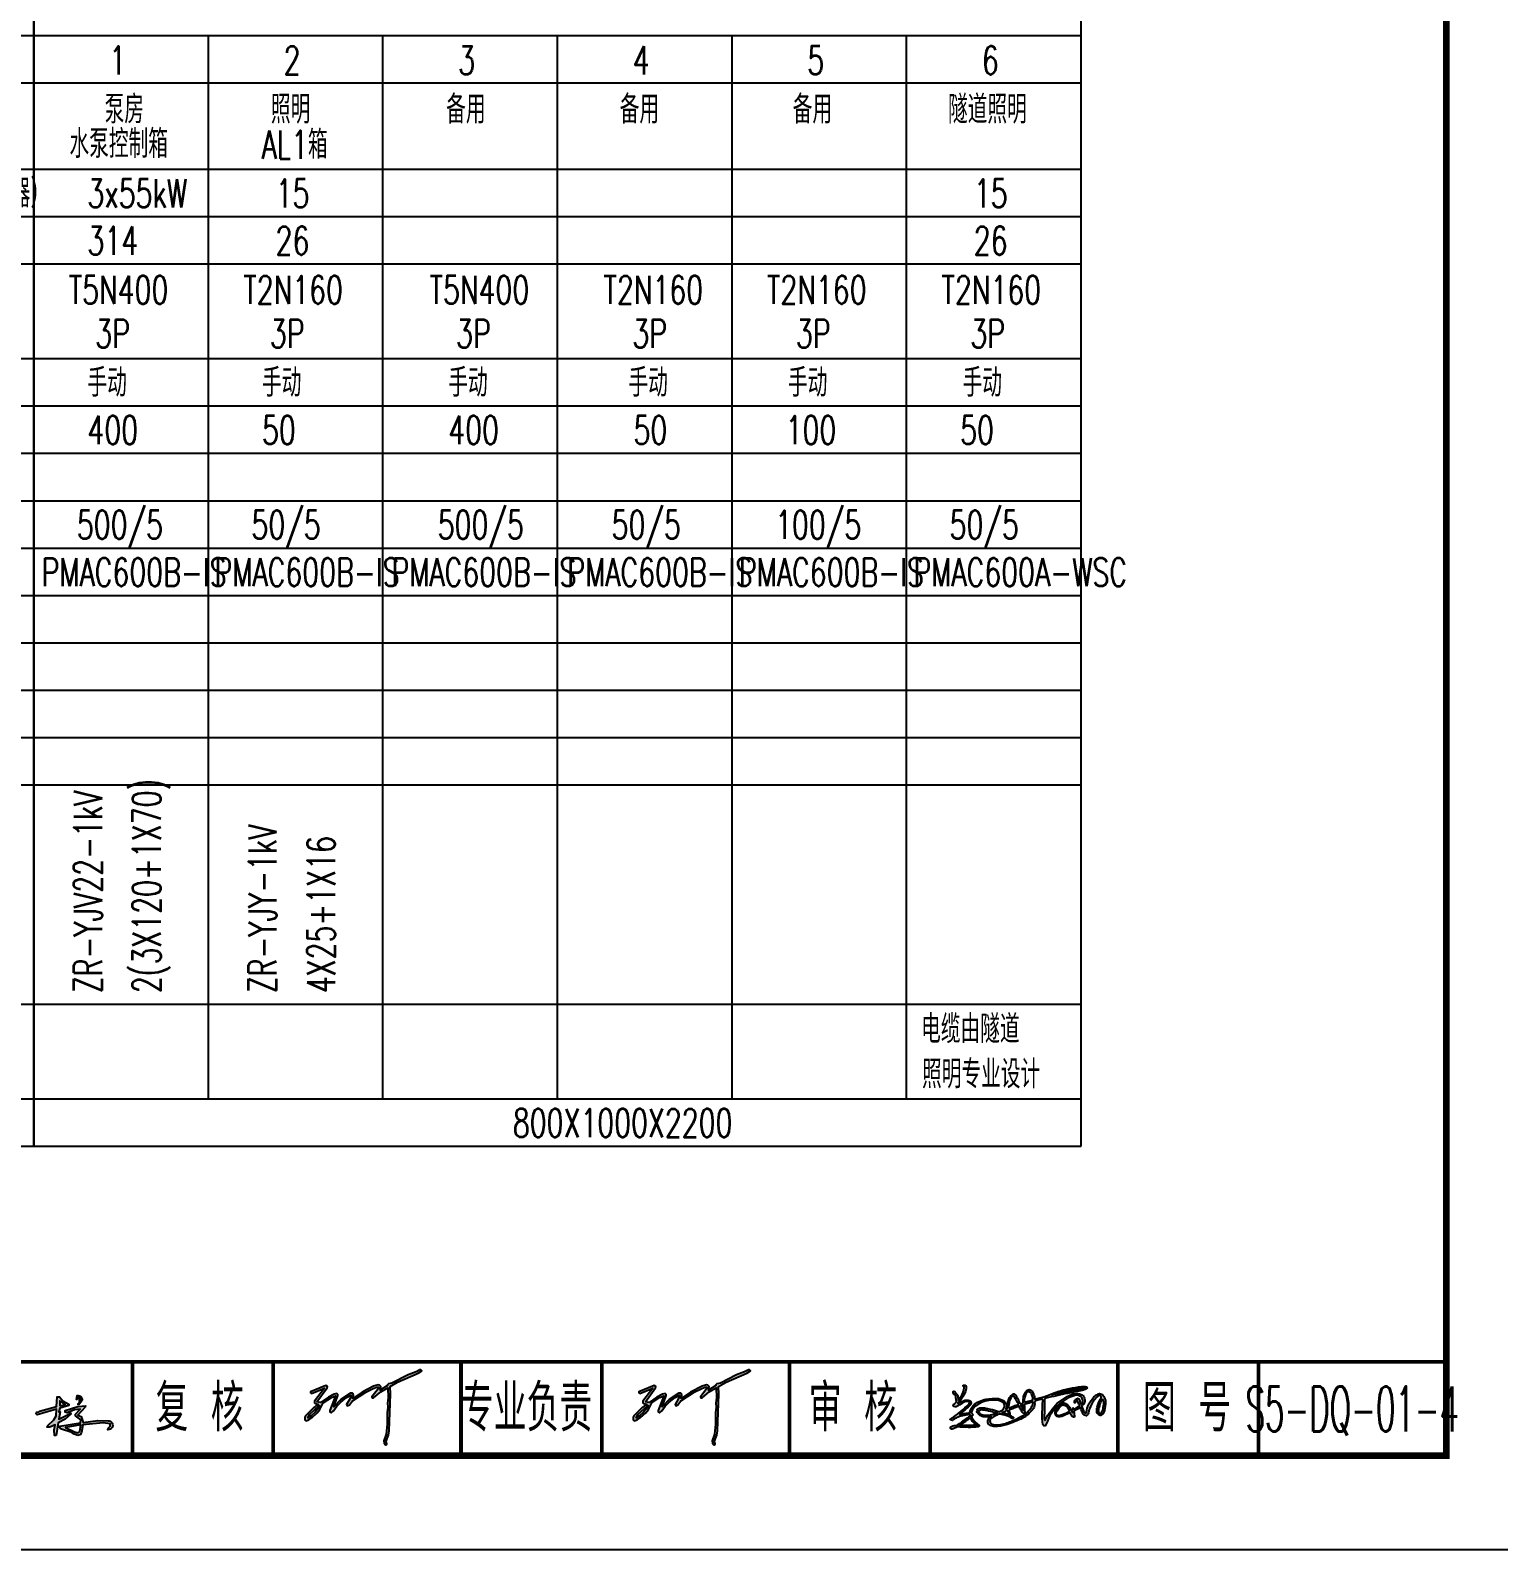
# Model space of a CAD drawing. Header units: millimetres. Extents: x 210068 to 672068, y -299976 to -107099.
# Drawn here: x 319980 to 335626, y -294192 to -278002 of the extents above; entities that cross this region are included whole.
import ezdxf
from ezdxf.enums import TextEntityAlignment as Align

# ---------------------------------------------------------------- set-up
doc = ezdxf.new("R2010")
doc.units = ezdxf.units.MM
doc.header["$LTSCALE"] = 1000
doc.header["$MEASUREMENT"] = 0
for name, color, linetype in [('低压表', 3, 'Continuous'), ('图框', 7, 'Continuous'), ('电文字', 7, 'Continuous')]:
    doc.layers.add(name, color=color, linetype=linetype)
doc.styles.add('H1', font='simplex1.shx', dxfattribs={"width": 0.7, "bigfont": 'hztxt.shx'})
doc.styles.get("Standard").update_dxf_attribs({"font": 'simplex1.shx', "width": 0.7, "bigfont": 'HZTXT.shx'})

# ---------------------------------------------------------------- blocks, each defined once
blk = doc.blocks.new('series')
at = {"width": 0.75}
for tag, height, p in [('页码', 4, (-35, -19)), ('图名', 5, (-220, -282)), ('图号', 5, (-20, -282))]:
    blk.add_attdef(tag, text='', height=height, dxfattribs=at).set_placement(p, align=Align.MIDDLE_CENTER)

msp = doc.modelspace()

# ---------------------------------------------------------------- hatches: boundary and pattern name
at = {"linetype": 'Continuous'}
h = msp.add_hatch(color=256, dxfattribs=at)
h.paths.add_polyline_path([(323055, -292658.5), (323062.2, -292654.9), (323055, -292676.5), (323015.4, -292726.9), (322972.2, -292766.5), (322936.2, -292788.1), (322957.8, -292748.5)], flags=17)
h.paths.add_polyline_path([(324145.8, -292280.5), (324142.2, -292276.9), (324131.4, -292276.9), (324091.8, -292298.5), (324005.4, -292330.9), (323832.6, -292417.3), (323796.6, -292424.5), (323785.8, -292435.3), (323785.8, -292442.5), (323706.6, -292492.9), (323713.8, -292453.3), (323699.4, -292438.9), (323685, -292435.3), (323638.2, -292449.7), (323515.8, -292514.5), (323418.6, -292579.3), (323411.4, -292579.3), (323422.2, -292550.5), (323418.6, -292532.5), (323411.4, -292525.3), (323389.8, -292525.3), (323289, -292593.7), (323213.4, -292669.3), (323256.6, -292550.5), (323256.6, -292539.7), (323245.8, -292528.9), (323217, -292536.1), (323155.8, -292568.5), (323073, -292622.5), (323033.4, -292615.3), (323141.4, -292467.7), (323145, -292453.3), (323127, -292442.5), (322965, -292510.9), (322965, -292521.7), (322975.8, -292528.9), (323112.6, -292471.3), (323008.2, -292611.7), (323008.2, -292626.1), (323015.4, -292633.3), (323047.8, -292640.5), (323001, -292676.5), (322911, -292766.5), (322903.8, -292780.9), (322903.8, -292809.7), (322914.6, -292820.5), (322947, -292809.7), (322983, -292784.5), (323037, -292734.1), (323065.8, -292698.1), (323101.8, -292626.1), (323188.2, -292572.1), (323231.4, -292554.1), (323170.2, -292708.9), (323170.2, -292723.3), (323184.6, -292734.1), (323209.8, -292712.5), (323245.8, -292662.1), (323289, -292618.9), (323350.2, -292572.1), (323397, -292546.9), (323386.2, -292582.9), (323350.2, -292644.1), (323357.4, -292658.5), (323379, -292647.7), (323411.4, -292608.1), (323555.4, -292514.5), (323634.6, -292474.9), (323670.6, -292460.5), (323688.6, -292460.5), (323688.6, -292474.9), (323620.2, -292564.9), (323623.8, -292575.7), (323638.2, -292575.7), (323713.8, -292510.9), (323789.4, -292467.7), (323793, -292575.7), (323785.8, -292629.7), (323789.4, -292672.9), (323782.2, -292734.1), (323782.2, -292856.5), (323771.4, -292960.9), (323746.2, -293032.9), (323749.8, -293058.1), (323764.2, -293076.1), (323771.4, -293076.1), (323778.6, -293065.3), (323771.4, -293036.5), (323796.6, -292971.7), (323803.8, -292924.9), (323818.2, -292536.1), (323814.6, -292453.3), (323893.8, -292406.5), (324113.4, -292312.9), (324153, -292287.7)])
h = msp.add_hatch(color=256, dxfattribs=at)
h.paths.add_polyline_path([(326555, -292658.5), (326562.2, -292654.9), (326555, -292676.5), (326515.4, -292726.9), (326472.2, -292766.5), (326436.2, -292788.1), (326457.8, -292748.5)], flags=17)
h.paths.add_polyline_path([(327645.8, -292280.5), (327642.2, -292276.9), (327631.4, -292276.9), (327591.8, -292298.5), (327505.4, -292330.9), (327332.6, -292417.3), (327296.6, -292424.5), (327285.8, -292435.3), (327285.8, -292442.5), (327206.6, -292492.9), (327213.8, -292453.3), (327199.4, -292438.9), (327185, -292435.3), (327138.2, -292449.7), (327015.8, -292514.5), (326918.6, -292579.3), (326911.4, -292579.3), (326922.2, -292550.5), (326918.6, -292532.5), (326911.4, -292525.3), (326889.8, -292525.3), (326789, -292593.7), (326713.4, -292669.3), (326756.6, -292550.5), (326756.6, -292539.7), (326745.8, -292528.9), (326717, -292536.1), (326655.8, -292568.5), (326573, -292622.5), (326533.4, -292615.3), (326641.4, -292467.7), (326645, -292453.3), (326627, -292442.5), (326465, -292510.9), (326465, -292521.7), (326475.8, -292528.9), (326612.6, -292471.3), (326508.2, -292611.7), (326508.2, -292626.1), (326515.4, -292633.3), (326547.8, -292640.5), (326501, -292676.5), (326411, -292766.5), (326403.8, -292780.9), (326403.8, -292809.7), (326414.6, -292820.5), (326447, -292809.7), (326483, -292784.5), (326537, -292734.1), (326565.8, -292698.1), (326601.8, -292626.1), (326688.2, -292572.1), (326731.4, -292554.1), (326670.2, -292708.9), (326670.2, -292723.3), (326684.6, -292734.1), (326709.8, -292712.5), (326745.8, -292662.1), (326789, -292618.9), (326850.2, -292572.1), (326897, -292546.9), (326886.2, -292582.9), (326850.2, -292644.1), (326857.4, -292658.5), (326879, -292647.7), (326911.4, -292608.1), (327055.4, -292514.5), (327134.6, -292474.9), (327170.6, -292460.5), (327188.6, -292460.5), (327188.6, -292474.9), (327120.2, -292564.9), (327123.8, -292575.7), (327138.2, -292575.7), (327213.8, -292510.9), (327289.4, -292467.7), (327293, -292575.7), (327285.8, -292629.7), (327289.4, -292672.9), (327282.2, -292734.1), (327282.2, -292856.5), (327271.4, -292960.9), (327246.2, -293032.9), (327249.8, -293058.1), (327264.2, -293076.1), (327271.4, -293076.1), (327278.6, -293065.3), (327271.4, -293036.5), (327296.6, -292971.7), (327303.8, -292924.9), (327318.2, -292536.1), (327314.6, -292453.3), (327393.8, -292406.5), (327613.4, -292312.9), (327653, -292287.7)])
h = msp.add_hatch(color=256)
h.paths.add_polyline_path([(329931.4, -292457.8, 0.4327362), (329923.3, -292451, -0.414825), (329917.2, -292446.2, -0.2174435), (329939.8, -292439.1, -0.3028238), (329952.6, -292458.1, -0.0646195), (329938.8, -292524.4, 0.0020696), (329892.8, -292601.3, -0.0118612), (329863.8, -292627.4, 0.7994399), (329876.4, -292630.3, -0.0277972), (329939.3, -292600.3, -0.1025058), (329987.2, -292601.1, -0.2791053), (329997.7, -292611.2, -0.3766822), (329994.9, -292652.2, -0.0137946), (329903.5, -292734.3, 0.0411371), (329884.8, -292749.4, 0.3266972), (329899.9, -292750.9, -0.0497927), (329968.5, -292737.2, 0.1381295), (329991.1, -292730, 0.0043732), (329996.8, -292698.1, -0.0037903), (330028, -292654.7, -0.0731098), (330091.9, -292612.5, -0.0392957), (330163.9, -292588.1, -0.0576859), (330298.5, -292581.6, -0.0451618), (330362.2, -292613.1, -0.096541), (330385.9, -292654.3, -0.063701), (330373.9, -292690.6, 0.7152111), (330379.2, -292693.8, 0.0348217), (330393.7, -292686, -0.0050491), (330393.3, -292645.9, -0.0699507), (330406, -292587.4, -0.0946028), (330451.8, -292533, -0.4266704), (330466, -292534.8, -0.1664051), (330490.4, -292562.8, -0.0455592), (330518.9, -292619.7, 0.3457404), (330534.6, -292637.1, 0.3271849), (330558.7, -292626.4, -0.006336), (330564.2, -292559.7, -0.0704587), (330593.8, -292498.8, -0.2771538), (330634.7, -292487.8, -0.2582571), (330659.4, -292511.6, -0.0598532), (330680.3, -292559.4, 0.0331616), (330683.2, -292588.3), (330723, -292578.4, 0.0061849), (330781.2, -292563.1, -0.0154702), (330928.5, -292508.3, -0.0237323), (331052.8, -292474.5, -0.0275198), (331179.7, -292455.1, -0.0939047), (331233.7, -292455.7, -0.6394761), (331234.5, -292479.2, -0.0844158), (331170.3, -292499.9, -0.0132345), (331031.7, -292527.4, 0.00764), (330800.5, -292579.1, 0.4170973), (330787.5, -292596.9, -0.0068591), (330784.8, -292760.8, 0.052186), (330786.3, -292805.7, 0.9171388), (330798.3, -292807.1, -0.0654685), (330854.8, -292716.8, -0.040623), (330923, -292633, -0.0295505), (331006.8, -292573.5, -0.0510813), (331097.4, -292531.9, -0.0592818), (331159.4, -292530.6, -0.0981614), (331205.2, -292557.1, -0.1186853), (331217.9, -292608.9, -0.1726922), (331198, -292649.3, 0.0946632), (331182.9, -292658.9, 0.0521788), (331212.9, -292728.2, 0.3405225), (331226.7, -292738, 0.25885), (331235.6, -292723.5, -0.0721136), (331254.2, -292649, -0.0415148), (331313.7, -292564.7, -0.0470668), (331350.5, -292537.2, -0.1827595), (331383.1, -292530.6, -0.2343197), (331420, -292559.1, -0.0735697), (331433.5, -292592, -0.0388471), (331436.8, -292617.1, -0.074643), (331426.2, -292710.6, -0.0217995), (331413.7, -292741.5, -0.1539104), (331388.4, -292761.2, -0.223788), (331370, -292758.2, -0.1622081), (331346, -292726.9, -0.1397454), (331348, -292673.4, -0.0385409), (331379.4, -292593, 0.0143412), (331391.9, -292569.1, 0.309375), (331388.1, -292556.4, 0.2722505), (331371.7, -292551.2, 0.128075), (331345.2, -292568.2, 0.0555112), (331309.1, -292608.8, 0.0577165), (331275.9, -292667, 0.0259253), (331254.8, -292734.6, -0.168675), (331233.3, -292764.8, -0.1362568), (331210.1, -292758.4, -0.1167027), (331180.9, -292708.3, -0.032028), (331171.6, -292681.3, 0.5041088), (331163.2, -292680.4, -0.0231096), (331131.8, -292698.9, -0.0152378), (331105.7, -292713.2, 0.3334555), (331101.3, -292726.4, 0.044295), (331106.7, -292764.8, -0.2384524), (331102.4, -292779.3, -0.2012734), (331089.6, -292778.5, -0.0718023), (331077.2, -292767.4, -0.1000271), (331065.3, -292742.2, 0.2425395), (331060.1, -292734.9, 0.2253254), (331048.4, -292738.3, -0.0305318), (330970.2, -292772.2, -0.0623434), (330931.6, -292778.2, -0.0254803), (330916, -292770.3, -0.1584213), (330900.9, -292742.2, -0.0347172), (330900.3, -292735.2, -0.0931023), (330912, -292698.9, -0.0511314), (330946.2, -292652.1, -0.0518468), (330978.2, -292630, -0.0699281), (331005.5, -292629.7, -0.0862153), (331032.2, -292647, 0.0042666), (331050, -292667.7, -0.0082458), (331072.9, -292707.1, 0.4672977), (331085.5, -292706.7, 0.2152786), (331089, -292688.9, -0.1146676), (331091.9, -292682.5, -0.2545008), (331097.8, -292688.2, 0.157949), (331102.8, -292695.2, 0.0496999), (331132.9, -292676.5, 0.0431146), (331161.5, -292655.9, 0.1935942), (331153.7, -292641.3, -0.0042784), (331140, -292607.1, 0.3613943), (331129.5, -292609.2, 0.0482181), (331114.6, -292628.1, -0.1901289), (331105.6, -292626, -0.2330104), (331108.1, -292611.7, -0.1097301), (331128, -292584.1, -0.4251917), (331152.1, -292584, -0.0321403), (331165.6, -292616.4, 0.0623462), (331176.2, -292638.1, 0.1551652), (331187.1, -292633.2, 0.1479596), (331194.6, -292601, 0.1345155), (331177.9, -292563.1, 0.1393905), (331122.6, -292546.3, 0.0360024), (331040.6, -292573.9, 0.0208982), (330954.5, -292630.7, 0.0282837), (330870.6, -292724.2), (330839, -292770.5), (330810.5, -292841.6), (330794.1, -292871.1), (330778.9, -292871.1), (330769.7, -292859.6), (330765.8, -292829.7, -0.0460679), (330764.8, -292694.1, -0.0082422), (330767.5, -292627.4, 0.0338811), (330768, -292597.7, 0.5113301), (330756.3, -292587.2, -0.0582598), (330703.8, -292602.4, 0.1369115), (330687.5, -292611.3, 0.1861389), (330682.5, -292640.9, -0.2193356), (330658.3, -292701.5, -0.0562723), (330574.2, -292780.5, -0.0279825), (330409, -292852.7, -0.0286218), (330285.9, -292880.7, -0.0620296), (330231.2, -292877.7, -0.1104476), (330190.2, -292855.8, -0.1967704), (330182.3, -292818.8, -0.1131678), (330200.7, -292784.9, -0.0371835), (330218.7, -292773.2, 0.6466787), (330214.9, -292770.7, -0.1576124), (330187.9, -292778.2, -0.0170253), (330133.2, -292775.5, -0.1193186), (330089.8, -292753.6, -0.1690436), (330067.5, -292720.3, -0.2332322), (330074.7, -292695.2, -0.1410183), (330107.2, -292679.7, -0.0508835), (330148.4, -292681.8, -0.0195394), (330209, -292693.7, -0.0304809), (330299, -292719.2, 0.1215215), (330315.8, -292719, 0.0485331), (330345.8, -292698.4, 0.147562), (330361.2, -292671.6, 0.1370582), (330358.9, -292639.5, 0.0665455), (330332.6, -292615.7, 0.0377993), (330284.9, -292599.9, 0.0299176), (330214, -292600, 0.0427972), (330133.1, -292615.4, 0.0420571), (330057.7, -292658.3, 0.0981624), (330018.3, -292702.5, 0.0841314), (330009, -292733.8, -0.1519375), (330024.3, -292757.6, -0.3106588), (330014, -292767.9, 0.3875144), (330011.5, -292784.3, 0.0608374), (330042.1, -292824.8, -0.0011282), (330058.2, -292840.2, 0.0072521), (330086.9, -292862.6, -0.3491084), (330090.2, -292875.6, 1.2567844), (330087.3, -292878.6, -0.2568734), (330070.7, -292883.6, -0.0124278), (329999.7, -292889, -0.0245348), (329891.4, -292885.3, 0.0325614), (329850.9, -292885.9, -0.0617886), (329801.8, -292908.4, -0.5628851), (329784.1, -292892.9, -0.2086462), (329797.7, -292878.2, -0.1119134), (329851.5, -292867.9, 0.0189876), (329870.2, -292856.2, -0.0015636), (329965.4, -292788.4, 0.0431656), (329997.3, -292764.9, 0.2774168), (329987.7, -292752.2, 0.0215885), (329911.9, -292768, 0.0625001), (329853, -292784.8, 0.0430708), (329806.1, -292815, -0.1160671), (329783.6, -292810.2, -0.4490408), (329788.4, -292796.8, -0.0009373), (329818.6, -292779.1, 0.0358329), (329899.3, -292715.4, 0.0144033), (329977.1, -292644.3, -0.0026158), (329988.9, -292628.2, 0.2401308), (329982.9, -292613.2, 0.1301719), (329938.3, -292617.7, 0.0410354), (329883.1, -292648.8, 0.0090065), (329848.7, -292669.5, -0.1516466), (329820.8, -292666.8, -0.1315232), (329813.9, -292655.4, -0.1772201), (329833.1, -292634.8, -0.0119865), (329846, -292620.7, 0.1895782), (329845.1, -292595.2, 0.0195597), (329841.8, -292557.4, 0.0812343), (329822.2, -292534, -0.0497585), (329812.9, -292520.6, -0.2540424), (329814.6, -292508.2, -0.30104), (329830.3, -292506, -0.2307617), (329832.5, -292508.3, -0.0165178), (329847.1, -292527.2, -0.0043282), (329863.2, -292549.6, -0.0040155), (329866.7, -292594.1, 0.3889693), (329879, -292588.7, -0.0727992), (329901.5, -292553.3, -0.0107612), (329915.6, -292521.5, 0.0023371), (329929.1, -292484.8, 0.0646151)])
h.paths.add_polyline_path([(330486.7, -292600.2, 0.0065219), (330505.4, -292631.7, -0.2716971), (330508, -292644.4, -0.240232), (330498.3, -292650.5, 0.046381), (330472.1, -292657.1, 0.0200979), (330417.9, -292679.5, -0.4281212), (330407.5, -292678.2, -0.2210185), (330404.5, -292667.3, -0.046018), (330412, -292612.4, 0.0496636), (330423.5, -292584, -0.130486), (330447.2, -292556.9), (330454, -292554.5, -0.3156224), (330464.4, -292563.8, -0.0200788)], flags=16)
h.paths.add_polyline_path([(330518, -292663.9, 0.0405167), (330520.4, -292676, -0.0162823), (330540.6, -292712.7, 0.0839158), (330563.5, -292740.9, 0.4083665), (330576.3, -292739.6, 0.0091667), (330575.6, -292709.7, 0.0198115), (330571.4, -292654.9, -0.183743), (330577.6, -292642.5, -0.0325545), (330595.7, -292638.2, 0.0125035), (330652.1, -292620.7, -0.1784633), (330662.3, -292618.1, -0.0798844), (330663.5, -292640.1, -0.0426192), (330640.3, -292685, -0.0147428), (330585.3, -292748.4, 0.0005419), (330486.3, -292801.3, -0.01808), (330370.6, -292847.5, -0.0364788), (330303.2, -292860.8, -0.056104), (330243.7, -292860, -0.1075588), (330214.2, -292845.6, -0.1739776), (330203.8, -292822.4, -0.2239365), (330214.2, -292799.1, -0.0605148), (330252.1, -292772.1, -0.0176263), (330304, -292746.9, -0.1133686), (330314.3, -292746.9, 0.0030335), (330351, -292757.3, -0.0104927), (330397.4, -292771.4, -0.0302672), (330415.1, -292778.9, -0.0453155), (330425.9, -292784.9, -0.1046585), (330429, -292786.7, 0.1444517), (330444, -292793.3, 0.4530348), (330455.2, -292789.6, 0.3138115), (330456.2, -292783.2, 0.0522387), (330439.3, -292771.8, 0.0569054), (330421.8, -292761.9, -0.2850284), (330418.2, -292754.6, 0.0893207), (330413.7, -292729.1, -0.1474286), (330409.6, -292708.8, -0.2223063), (330421.9, -292699.9, 0.0107226), (330469.8, -292681, 0.0287759), (330509.3, -292662.9, -0.4496064)], flags=16)
h.paths.add_polyline_path([(330579.8, -292562.5, -0.0474508), (330595.6, -292521.2, -0.3272478), (330619.2, -292507.7, -0.2577654), (330644.6, -292530.6, 0.0319868), (330653.7, -292551.8, -0.0621655), (330659.7, -292592.4, -0.4762855), (330652.7, -292600.5, -0.021082), (330601.1, -292616.8, -0.0341056), (330579.4, -292622, -0.2405952), (330575.1, -292616.6, -0.0718276)], flags=16)
h.paths.add_polyline_path([(330536.7, -292652.6, -0.3115096), (330538.7, -292652.1, 0.0911218), (330547, -292652.2, -0.0446169), (330559, -292650.6, -0.2547374), (330561.5, -292656.6, 0.043825), (330561.7, -292680.1, 0.0541408), (330565.8, -292703.5, -0.5119127), (330564.1, -292707.3, -0.250815), (330557.4, -292703.5, -0.0680889), (330554.3, -292697.3, 0.0275946), (330545.7, -292671.4), (330536.5, -292655.2, -0.4388178)], flags=16)
h.paths.add_polyline_path([(330394.3, -292708.9, -0.0707934), (330400.2, -292725.9, -0.03684), (330403.1, -292750, -0.5117016), (330398.3, -292751.7, 0.0080913), (330375, -292743.5, -0.0360686), (330354.4, -292735.1, 0.0687236), (330337.8, -292732.8, -1.0248645), (330337.9, -292729.4, 0.0863238), (330346.7, -292727.5, 0.0287724), (330378.4, -292710.1, -0.2793862)], flags=16)
h.paths.add_polyline_path([(330280.9, -292738.4, 0.1271146), (330273.7, -292741.3, -0.0846139), (330251.5, -292750.9, -0.0075428), (330208, -292759.8, -0.0803604), (330150.1, -292762.5, -0.1455319), (330109.7, -292750.3, -0.072881), (330089.7, -292731, -0.3566055), (330089.8, -292709.7, -0.2035049), (330106.8, -292702, -0.0855498), (330129.3, -292700.9, -0.0046076), (330173.1, -292707.5, 0.0120104), (330248.9, -292725.6, 0.0170637), (330278.8, -292732.4, -0.6496536)], flags=16)
h.paths.add_polyline_path([(330869.9, -292537.5, -0.0443046), (330883.1, -292531.8, -0.0042637), (331049.6, -292485.2, -0.0083353), (331146.7, -292469.6, 0.0005722), (331205.2, -292464.1, -0.0615942), (331215.8, -292468, -0.6713136), (331213.5, -292471.2, -0.0126638), (331151.6, -292485.2, -0.0183642), (331087.5, -292497.9, -0.0134821), (330975.5, -292520.5, 0.015232), (330904.2, -292535, 0.079126), (330876.8, -292540.7, -0.0900793), (330872.3, -292542.8, -1.1085934)], flags=16)
h.paths.add_polyline_path([(330920.8, -292712.1, -0.0724163), (330936.4, -292690.3, -0.0758288), (330963.6, -292659.8, -0.1260936), (330989.5, -292650.2, -0.1837588), (331020.2, -292663.7, -0.0604555), (331041.7, -292695.2, -0.0556187), (331052.1, -292720.5), (331014.7, -292740.9), (330953, -292764.1, -0.0936187), (330939.1, -292766.5, -0.1037716), (330920.1, -292759.6, -0.1768534), (330912.8, -292743.7, -0.2049788)], flags=16)
h.paths.add_polyline_path([(330070.2, -292862.9, -0.5717642), (330067.7, -292866.5, 0.0055015), (330029.6, -292867, 0.0030436), (329970.4, -292869.3, -0.0058344), (329915, -292869.1, -0.0217204), (329890.4, -292868, -0.0474839), (329878.9, -292867.4, -0.9236702), (329877.7, -292863.6, 0.1291052), (329885, -292862.1, 0.0216292), (329891.5, -292858.4, 0.0282954), (329897.2, -292855.2, -0.0034908), (329963.9, -292811.2, -0.1003003), (329990, -292792.8, -0.1688866), (329999, -292792.8, -0.0769142), (330003.1, -292804.3, 0.0384114), (330015.7, -292822.9, -0.0277339), (330034.5, -292842.2, 0.0181475), (330057.6, -292857.8, 0.0503106)], flags=16)
h.paths.add_polyline_path([(331079.2, -292722.2, -0.3394371), (331085.1, -292717.8), (331086.4, -292717.8, -0.0911281), (331090.7, -292718.3, -0.1197509), (331091.5, -292719.3, -0.2175607), (331092.5, -292723.1, -0.1720675), (331090.2, -292728.1, -0.3453662), (331086.1, -292729.5, -0.180886), (331081, -292726.4, -0.2867065)], flags=16)
h.paths.add_polyline_path([(331372.9, -292672, 0.0269927), (331378.1, -292649.8, -0.0167424), (331388.1, -292620.8, 0.0736244), (331394.2, -292601.3, -0.1008778), (331398.2, -292588.7, -0.5931232), (331404.5, -292588.8, -0.1527362), (331415.9, -292629.7, -0.0390382), (331407, -292695.6, -0.0762334), (331389.6, -292737.1, -0.5122047), (331371.1, -292737.4, -0.0923839), (331364.8, -292720, -0.0797837), (331364.7, -292703.5, -0.0636056)], flags=16)
h = msp.add_hatch(color=256, dxfattribs=at)
h.paths.add_polyline_path([(320163.3, -292872.1), (320160.3, -292887.1), (320187.3, -292887.1), (320244.3, -292863.1), (320232.3, -292917.1), (320235.3, -292977.1), (320253.3, -292977.1), (320277.3, -292842.1), (320349.3, -292800.1), (320409.3, -292749.1), (320406.3, -292731.1), (320388.3, -292749.1), (320283.3, -292803.1), (320298.3, -292725.1), (320283.3, -292725.1), (320292.3, -292683.1), (320391.3, -292656.1), (320391.3, -292641.1), (320325.3, -292605.1), (320289.3, -292563.1), (320265.3, -292563.1), (320259.3, -292668.1), (320076.3, -292716.1), (320070.3, -292725.1), (320046.3, -292728.1), (320040.3, -292746.1), (320052.3, -292755.1), (320259.3, -292695.1), (320256.3, -292767.1), (320229.3, -292809.1)])
h.paths.add_polyline_path([(320292.3, -292659.1), (320292.3, -292605.1), (320349.3, -292644.1)], flags=16)
h = msp.add_hatch(color=256, dxfattribs=at)
h.paths.add_polyline_path([(320511.3, -292695.1), (320460.3, -292749.1), (320460.3, -292767.1), (320517.3, -292809.1), (320514.3, -292839.1), (320295.3, -292878.1), (320292.3, -292893.1), (320301.3, -292905.1), (320421.3, -292944.1), (320430.3, -292956.1), (320487.3, -292974.1), (320511.3, -292968.1), (320526.3, -292944.1), (320538.3, -292863.1), (320757.3, -292839.1), (320829.3, -292851.1), (320829.3, -292878.1), (320808.3, -292896.1), (320805.3, -292914.1, 1.055254), (320808.3, -292818.1), (320697.3, -292815.1), (320541.3, -292836.1), (320520.3, -292773.1), (320487.3, -292758.1), (320565.3, -292674.1), (320568.3, -292659.1), (320487.3, -292665.1), (320352.3, -292710.1), (320352.3, -292728.1), (320373.3, -292734.1), (320451.3, -292704.1)])
h.paths.add_polyline_path([(320517.3, -292863.1), (320505.3, -292932.1), (320490.3, -292947.1), (320451.3, -292938.1), (320355.3, -292890.1)], flags=16)
msp.add_hatch(color=256, dxfattribs=at).paths.add_polyline_path([(320487.3, -292641.1), (320496.3, -292650.1), (320526.3, -292611.1, 0.66475), (320478.3, -292551.1), (320472.3, -292593.1), (320490.3, -292578.1, -0.537712)])

# ---------------------------------------------------------------- linework, layer by layer
msp.add_lwpolyline([(336068.5, -294191.9), (336068.5, -264491.9), (294068.5, -264491.9), (294068.5, -294191.9)], close=True)
for points, const_width in [([(335068.5, -265491.9), (297068.5, -265491.9), (297068.5, -293191.9), (335068.5, -293191.9), (335068.5, -265491.9)], 70), ([(297068.5, -292191.9), (335068.5, -292191.9)], 40), ([(324568.5, -293191.9), (324568.5, -292191.9)], 40), ([(326068.5, -293191.9), (326068.5, -292191.9)], 40), ([(328068.5, -293191.9), (328068.5, -292191.9)], 40), ([(329568.5, -293191.9), (329568.5, -292191.9)], 40), ([(331568.5, -293191.9), (331568.5, -292191.9)], 40), ([(333068.5, -293191.9), (333068.5, -292191.9)], 40)]:
    msp.add_lwpolyline(points, dxfattribs=dict(const_width=const_width))
for points in [[(324145.8, -292280.5), (324142.2, -292276.9), (324131.4, -292276.9), (324091.8, -292298.5), (324005.4, -292330.9), (323832.6, -292417.3), (323796.6, -292424.5), (323785.8, -292435.3), (323785.8, -292442.5), (323706.6, -292492.9), (323713.8, -292453.3), (323699.4, -292438.9), (323685, -292435.3), (323638.2, -292449.7), (323515.8, -292514.5), (323418.6, -292579.3), (323411.4, -292579.3), (323422.2, -292550.5), (323418.6, -292532.5), (323411.4, -292525.3), (323389.8, -292525.3), (323289, -292593.7), (323213.4, -292669.3), (323256.6, -292550.5), (323256.6, -292539.7), (323245.8, -292528.9), (323217, -292536.1), (323155.8, -292568.5), (323073, -292622.5), (323033.4, -292615.3), (323141.4, -292467.7), (323145, -292453.3), (323127, -292442.5), (322965, -292510.9), (322965, -292521.7), (322975.8, -292528.9), (323112.6, -292471.3), (323008.2, -292611.7), (323008.2, -292626.1), (323015.4, -292633.3), (323047.8, -292640.5), (323001, -292676.5), (322911, -292766.5), (322903.8, -292780.9), (322903.8, -292809.7), (322914.6, -292820.5), (322947, -292809.7), (322983, -292784.5), (323037, -292734.1), (323065.8, -292698.1), (323101.8, -292626.1), (323188.2, -292572.1), (323231.4, -292554.1), (323170.2, -292708.9), (323170.2, -292723.3), (323184.6, -292734.1), (323209.8, -292712.5), (323245.8, -292662.1), (323289, -292618.9), (323350.2, -292572.1), (323397, -292546.9), (323386.2, -292582.9), (323350.2, -292644.1), (323357.4, -292658.5), (323379, -292647.7), (323411.4, -292608.1), (323555.4, -292514.5), (323634.6, -292474.9), (323670.6, -292460.5), (323688.6, -292460.5), (323688.6, -292474.9), (323620.2, -292564.9), (323623.8, -292575.7), (323638.2, -292575.7), (323713.8, -292510.9), (323789.4, -292467.7), (323793, -292575.7), (323785.8, -292629.7), (323789.4, -292672.9), (323782.2, -292734.1), (323782.2, -292856.5), (323771.4, -292960.9), (323746.2, -293032.9), (323749.8, -293058.1), (323764.2, -293076.1), (323771.4, -293076.1), (323778.6, -293065.3), (323771.4, -293036.5), (323796.6, -292971.7), (323803.8, -292924.9), (323818.2, -292536.1), (323814.6, -292453.3), (323893.8, -292406.5), (324113.4, -292312.9), (324153, -292287.7), (324145.8, -292280.5)], [(327645.8, -292280.5), (327642.2, -292276.9), (327631.4, -292276.9), (327591.8, -292298.5), (327505.4, -292330.9), (327332.6, -292417.3), (327296.6, -292424.5), (327285.8, -292435.3), (327285.8, -292442.5), (327206.6, -292492.9), (327213.8, -292453.3), (327199.4, -292438.9), (327185, -292435.3), (327138.2, -292449.7), (327015.8, -292514.5), (326918.6, -292579.3), (326911.4, -292579.3), (326922.2, -292550.5), (326918.6, -292532.5), (326911.4, -292525.3), (326889.8, -292525.3), (326789, -292593.7), (326713.4, -292669.3), (326756.6, -292550.5), (326756.6, -292539.7), (326745.8, -292528.9), (326717, -292536.1), (326655.8, -292568.5), (326573, -292622.5), (326533.4, -292615.3), (326641.4, -292467.7), (326645, -292453.3), (326627, -292442.5), (326465, -292510.9), (326465, -292521.7), (326475.8, -292528.9), (326612.6, -292471.3), (326508.2, -292611.7), (326508.2, -292626.1), (326515.4, -292633.3), (326547.8, -292640.5), (326501, -292676.5), (326411, -292766.5), (326403.8, -292780.9), (326403.8, -292809.7), (326414.6, -292820.5), (326447, -292809.7), (326483, -292784.5), (326537, -292734.1), (326565.8, -292698.1), (326601.8, -292626.1), (326688.2, -292572.1), (326731.4, -292554.1), (326670.2, -292708.9), (326670.2, -292723.3), (326684.6, -292734.1), (326709.8, -292712.5), (326745.8, -292662.1), (326789, -292618.9), (326850.2, -292572.1), (326897, -292546.9), (326886.2, -292582.9), (326850.2, -292644.1), (326857.4, -292658.5), (326879, -292647.7), (326911.4, -292608.1), (327055.4, -292514.5), (327134.6, -292474.9), (327170.6, -292460.5), (327188.6, -292460.5), (327188.6, -292474.9), (327120.2, -292564.9), (327123.8, -292575.7), (327138.2, -292575.7), (327213.8, -292510.9), (327289.4, -292467.7), (327293, -292575.7), (327285.8, -292629.7), (327289.4, -292672.9), (327282.2, -292734.1), (327282.2, -292856.5), (327271.4, -292960.9), (327246.2, -293032.9), (327249.8, -293058.1), (327264.2, -293076.1), (327271.4, -293076.1), (327278.6, -293065.3), (327271.4, -293036.5), (327296.6, -292971.7), (327303.8, -292924.9), (327318.2, -292536.1), (327314.6, -292453.3), (327393.8, -292406.5), (327613.4, -292312.9), (327653, -292287.7), (327645.8, -292280.5)], [(323055, -292658.5), (323062.2, -292654.9), (323055, -292676.5), (323015.4, -292726.9), (322972.2, -292766.5), (322936.2, -292788.1), (322957.8, -292748.5), (323055, -292658.5)], [(326555, -292658.5), (326562.2, -292654.9), (326555, -292676.5), (326515.4, -292726.9), (326472.2, -292766.5), (326436.2, -292788.1), (326457.8, -292748.5), (326555, -292658.5)]]:
    msp.add_lwpolyline(points, dxfattribs=at)
for points in [[(330870.6, -292724.2), (330839, -292770.5), (330810.5, -292841.6), (330794.1, -292871.1), (330778.9, -292871.1), (330769.7, -292859.6), (330765.8, -292829.7, -0.0460679), (330764.8, -292694.1, -0.0082422), (330767.5, -292627.4, 0.0338811), (330768, -292597.7, 0.5113301), (330756.3, -292587.2, -0.0582598), (330703.8, -292602.4, 0.1369115), (330687.5, -292611.3, 0.1861389), (330682.5, -292640.9, -0.2193356), (330658.3, -292701.5, -0.0562723), (330574.2, -292780.5, -0.0279825), (330409, -292852.7, -0.0286218), (330285.9, -292880.7, -0.0620296), (330231.2, -292877.7, -0.1104476), (330190.2, -292855.8, -0.1967704), (330182.3, -292818.8, -0.1131678), (330200.7, -292784.9, -0.0371835), (330218.7, -292773.2, 0.6644047), (330214.8, -292770.7, -0.1569135), (330187.9, -292778.2, -0.0170253), (330133.2, -292775.5, -0.1193186), (330089.8, -292753.6, -0.1690436), (330067.5, -292720.3, -0.2332322), (330074.7, -292695.2, -0.1410183), (330107.2, -292679.7, -0.0508835), (330148.4, -292681.8, -0.0195394), (330209, -292693.7, -0.0304809), (330299, -292719.2, 0.1215215), (330315.8, -292719, 0.0485331), (330345.8, -292698.4, 0.147562), (330361.2, -292671.6, 0.1370582), (330358.9, -292639.5, 0.0665455), (330332.6, -292615.7, 0.0377993), (330284.9, -292599.9, 0.0299176), (330214, -292600, 0.0427972), (330133.1, -292615.4, 0.0420571), (330057.7, -292658.3, 0.0981624), (330018.3, -292702.5, 0.0841314), (330009, -292733.8, -0.1519375), (330024.3, -292757.6, -0.3106588), (330014, -292767.9, 0.3875144), (330011.5, -292784.3, 0.0608374), (330042.1, -292824.8, -0.0011282), (330058.2, -292840.2, 0.0072521), (330086.9, -292862.6, -0.3491084), (330090.2, -292875.6, 1.2567844), (330087.3, -292878.6, -0.2568734), (330070.7, -292883.6, -0.0124278), (329999.7, -292889, -0.0245348), (329891.4, -292885.3, 0.0325614), (329850.9, -292885.9, -0.0617886), (329801.8, -292908.4, -0.5628851), (329784.1, -292892.9, -0.2086462), (329797.7, -292878.2, -0.1119134), (329851.5, -292867.9, 0.0189876), (329870.2, -292856.2, -0.0015636), (329965.4, -292788.4, 0.0431656), (329997.3, -292764.9, 0.2774168), (329987.7, -292752.2, 0.0215885), (329911.9, -292768, 0.0625001), (329853, -292784.8, 0.0430708), (329806.1, -292815, -0.1160671), (329783.6, -292810.2, -0.4490408), (329788.4, -292796.8, -0.0009373), (329818.6, -292779.1, 0.0358329), (329899.3, -292715.4, 0.0144033), (329977.1, -292644.3, -0.0026158), (329988.9, -292628.2, 0.2401308), (329982.9, -292613.2, 0.1301719), (329938.3, -292617.7, 0.0410354), (329883.1, -292648.8, 0.0090065), (329848.7, -292669.5, -0.1516466), (329820.8, -292666.8, -0.1315232), (329813.9, -292655.4, -0.1772201), (329833.1, -292634.8, -0.0119865), (329846, -292620.7, 0.1895782), (329845.1, -292595.2, 0.0195597), (329841.8, -292557.4, 0.0812343), (329822.2, -292534, -0.0497585), (329812.9, -292520.6, -0.2540424), (329814.6, -292508.2, -0.30104), (329830.3, -292506, -0.2307617), (329832.5, -292508.3, -0.0165178), (329847.1, -292527.2, -0.0043282), (329863.2, -292549.6, -0.0040155), (329866.7, -292594.1, 0.3889693), (329879, -292588.7, -0.0727992), (329901.5, -292553.3, -0.0107612), (329915.6, -292521.5, 0.0023371), (329929.1, -292484.8, 0.0646151), (329931.4, -292457.8, 0.4327362), (329923.3, -292451, -0.414825), (329917.2, -292446.2, -0.2174435), (329939.8, -292439.1, -0.3028238), (329952.6, -292458.1, -0.0646195), (329938.8, -292524.4, 0.0020696), (329892.8, -292601.3, -0.0118612), (329863.8, -292627.4, 0.7994399), (329876.4, -292630.3, -0.0277972), (329939.3, -292600.3, -0.1025058), (329987.2, -292601.1, -0.2791053), (329997.7, -292611.2, -0.3766822), (329994.9, -292652.2, -0.0137946), (329903.5, -292734.3, 0.0411371), (329884.8, -292749.4, 0.3266972), (329899.9, -292750.9, -0.0497927), (329968.5, -292737.2, 0.1381295), (329991.1, -292730, 0.0043732), (329996.8, -292698.1, -0.0037903), (330028, -292654.7, -0.0731098), (330091.9, -292612.5, -0.0392957), (330163.9, -292588.1, -0.0576859), (330298.5, -292581.6, -0.0451618), (330362.2, -292613.1, -0.096541), (330385.9, -292654.3, -0.063701), (330373.9, -292690.6, 0.7152111), (330379.2, -292693.8, 0.0348217), (330393.7, -292686, -0.0050491), (330393.3, -292645.9, -0.0699507), (330406, -292587.4, -0.0946028), (330451.8, -292533, -0.4266704), (330466, -292534.8, -0.1664051), (330490.4, -292562.8, -0.0455592), (330518.9, -292619.7, 0.3457404), (330534.6, -292637.1, 0.3271849), (330558.7, -292626.4, -0.006336), (330564.2, -292559.7, -0.0704587), (330593.8, -292498.8, -0.2771538), (330634.7, -292487.8, -0.2582571), (330659.4, -292511.6, -0.0598532), (330680.3, -292559.4, 0.0331616), (330683.2, -292588.3, 0.0000002), (330723, -292578.4, 0.0061849), (330781.2, -292563.1, -0.0154702), (330928.5, -292508.3, -0.0237323), (331052.8, -292474.5, -0.0275198), (331179.7, -292455.1, -0.0939047), (331233.7, -292455.7, -0.6304944), (331234.8, -292479, -0.0848295), (331170.3, -292499.9, -0.0132345), (331031.7, -292527.4, 0.00764), (330800.5, -292579.1, 0.4170973), (330787.5, -292596.9, -0.0068591), (330784.8, -292760.8, 0.052186), (330786.3, -292805.7, 0.9171388), (330798.3, -292807.1, -0.0654685), (330854.8, -292716.8, -0.040623), (330923, -292633, -0.0295505), (331006.8, -292573.5, -0.0510813), (331097.4, -292531.9, -0.0592818), (331159.4, -292530.6, -0.0981614), (331205.2, -292557.1, -0.1186853), (331217.9, -292608.9, -0.1726922), (331198, -292649.3, 0.0946632), (331182.9, -292658.9, 0.0521788), (331212.9, -292728.2, 0.3405225), (331226.7, -292738, 0.25885), (331235.6, -292723.5, -0.0721136), (331254.2, -292649, -0.0415148), (331313.7, -292564.7, -0.0470668), (331350.5, -292537.2, -0.1827595), (331383.1, -292530.6, -0.2343197), (331420, -292559.1, -0.0735697), (331433.5, -292592, -0.0388471), (331436.8, -292617.1, -0.074643), (331426.2, -292710.6, -0.0217995), (331413.7, -292741.5, -0.1539104), (331388.4, -292761.2, -0.2226467), (331370.1, -292758.3, -0.1625984), (331346, -292726.9, -0.1397454), (331348, -292673.4, -0.0385409), (331379.4, -292593, 0.0143412), (331391.9, -292569.1, 0.309375), (331388.1, -292556.4, 0.2722505), (331371.7, -292551.2, 0.128075), (331345.2, -292568.2, 0.0555112), (331309.1, -292608.8, 0.0577165), (331275.9, -292667, 0.0259253), (331254.8, -292734.6, -0.168675), (331233.3, -292764.8, -0.1362568), (331210.1, -292758.4, -0.1167027), (331180.9, -292708.3, -0.032028), (331171.6, -292681.3, 0.5041088), (331163.2, -292680.4, -0.0231096), (331131.8, -292698.9, -0.0152378), (331105.7, -292713.2, 0.3334555), (331101.3, -292726.4, 0.044295), (331106.7, -292764.8, -0.2384524), (331102.4, -292779.3, -0.2012734), (331089.6, -292778.5, -0.0718023), (331077.2, -292767.4, -0.1000271), (331065.3, -292742.2, 0.2425395), (331060.1, -292734.9, 0.2253254), (331048.4, -292738.3, -0.0305318), (330970.2, -292772.2, -0.0623434), (330931.6, -292778.2, -0.0254803), (330916, -292770.3, -0.1584213), (330900.9, -292742.2, -0.0347172), (330900.3, -292735.2, -0.0931023), (330912, -292698.9, -0.0511314), (330946.2, -292652.1, -0.0518468), (330978.2, -292630, -0.0699281), (331005.5, -292629.7, -0.0862153), (331032.2, -292647, 0.0042666), (331050, -292667.7, -0.0082458), (331072.9, -292707.1, 0.5081152), (331086.1, -292705.8, 0.202421), (331089, -292688.9, -0.1146676), (331091.9, -292682.5, -0.2545008), (331097.8, -292688.2, 0.157949), (331102.8, -292695.2, 0.0496999), (331132.9, -292676.5, 0.0431146), (331161.5, -292655.9, 0.1935942), (331153.7, -292641.3, -0.0042784), (331140, -292607.1, 0.3613943), (331129.5, -292609.2, 0.0482181), (331114.6, -292628.1, -0.1901289), (331105.6, -292626, -0.2330104), (331108.1, -292611.7, -0.1097301), (331128, -292584.1, -0.4251917), (331152.1, -292584, -0.0316477), (331165.4, -292615.9, 0.0637352), (331176.2, -292638.1, 0.1551652), (331187.1, -292633.2, 0.1479596), (331194.6, -292601, 0.1345155), (331177.9, -292563.1, 0.1393905), (331122.6, -292546.3, 0.0360024), (331040.6, -292573.9, 0.0208982), (330954.5, -292630.7, 0.0282837), (330870.6, -292724.2, 0.0139068)], [(330575.1, -292616.6, -0.0718276), (330579.8, -292562.5, -0.0474508), (330595.6, -292521.2, -0.3272478), (330619.2, -292507.7, -0.2532239), (330644.4, -292530, 0.0328209), (330653.7, -292551.8, -0.0621655), (330659.7, -292592.4, -0.4762855), (330652.7, -292600.5, -0.021082), (330601.1, -292616.8, -0.0341056), (330579.4, -292622, -0.2405952), (330575.1, -292616.6, 10.2712743)], [(330883.1, -292531.8, -0.0042637), (331049.6, -292485.2, -0.0083353), (331146.7, -292469.6, 0.0005722), (331205.2, -292464.1, -0.0615942), (331215.8, -292468, -0.6713136), (331213.5, -292471.2, -0.0126638), (331151.6, -292485.2, -0.0183642), (331087.5, -292497.9, -0.0134821), (330975.5, -292520.5, 0.015232), (330904.2, -292535, 0.079126), (330876.8, -292540.7, -0.0900793), (330872.3, -292542.8, -1.1085934), (330869.9, -292537.5, -0.0443046), (330883.1, -292531.8, -428.3898095)], [(330129.3, -292700.9, -0.0046076), (330173.1, -292707.5, 0.0120104), (330248.9, -292725.6, 0.0170637), (330278.8, -292732.4, -0.6496536), (330280.9, -292738.4, 0.1271146), (330273.7, -292741.3, -0.0846139), (330251.5, -292750.9, -0.0075428), (330208, -292759.8, -0.0803604), (330150.1, -292762.5, -0.1455319), (330109.7, -292750.3, -0.0750572), (330089.2, -292730.3, -0.3427158), (330089.8, -292709.7, -0.2035049), (330106.8, -292702, -0.0855498), (330129.3, -292700.9, -0.1499207)], [(330304, -292746.9, 0.0176263), (330252.1, -292772.1, 0.0605148), (330214.2, -292799.1, 0.2239365), (330203.8, -292822.4, 0.1739776), (330214.2, -292845.6, 0.1075588), (330243.7, -292860, 0.056104), (330303.2, -292860.8, 0.0364788), (330370.6, -292847.5, 0.01808), (330486.3, -292801.3, -0.0005419), (330585.3, -292748.4, 0.0147428), (330640.3, -292685, 0.0426192), (330663.5, -292640.1, 0.0798844), (330662.3, -292618.1, 0.1784633), (330652.1, -292620.7, -0.0125035), (330595.7, -292638.2, 0.0325545), (330577.6, -292642.5, 0.183743), (330571.4, -292654.9, -0.0198115), (330575.6, -292709.7, -0.0091667), (330576.3, -292739.6, -0.4381583), (330562.8, -292740.3, -0.0817773), (330540.6, -292712.7, 0.0162823), (330520.4, -292676, -0.0405167), (330518, -292663.9, 0.4496064), (330509.3, -292662.9, -0.0287759), (330469.8, -292681, -0.0107226), (330421.9, -292699.9, 0.2223063), (330409.6, -292708.8, 0.1474286), (330413.7, -292729.1, -0.0893207), (330418.2, -292754.6, 0.2850284), (330421.8, -292761.9, -0.0569054), (330439.3, -292771.8, -0.0522387), (330456.2, -292783.2, -0.3138115), (330455.2, -292789.6, -0.4530348), (330444, -292793.3, -0.1444517), (330429, -292786.7, 0.1046585), (330425.9, -292784.9, 0.0453155), (330415.1, -292778.9, 0.0302672), (330397.4, -292771.4, 0.0104927), (330351, -292757.3, -0.0030335), (330314.3, -292746.9, 0.1133686), (330304, -292746.9, 8.7279154)], [(330346.7, -292727.5, 0.0287724), (330378.4, -292710.1, -0.2793862), (330394.3, -292708.9, -0.0707934), (330400.2, -292725.9, -0.03684), (330403.1, -292750, -0.5117016), (330398.3, -292751.7, 0.0080913), (330375, -292743.5, -0.0360686), (330354.4, -292735.1, 0.0687236), (330337.8, -292732.8, -0.9419362), (330337.6, -292729.4, 0.0890643), (330346.7, -292727.5, -0.1973927)], [(330454, -292554.5), (330447.2, -292556.9, 0.130486), (330423.5, -292584, -0.0496636), (330412, -292612.4, 0.046018), (330404.5, -292667.3, 0.2210185), (330407.5, -292678.2, 0.4281212), (330417.9, -292679.5, -0.0200979), (330472.1, -292657.1, -0.046381), (330498.3, -292650.5, 0.240232), (330508, -292644.4, 0.2716971), (330505.4, -292631.7, -0.0065219), (330486.7, -292600.2, 0.0200788), (330464.4, -292563.8, 0.3156224), (330454, -292554.5, -4.0187245)], [(330536.5, -292655.2), (330545.7, -292671.4, -0.0275946), (330554.3, -292697.3, 0.0680889), (330557.4, -292703.5, 0.250815), (330564.1, -292707.3, 0.5119127), (330565.8, -292703.5, -0.0541408), (330561.7, -292680.1, -0.043825), (330561.5, -292656.6, 0.2547374), (330559, -292650.6, 0.0446169), (330547, -292652.2, -0.0911218), (330538.7, -292652.1, 0.3115096), (330536.7, -292652.6, 0.4388178), (330536.5, -292655.2, 0.0498559)], [(331052.1, -292720.5), (331014.7, -292740.9), (330953, -292764.1, -0.0936187), (330939.1, -292766.5, -0.1037716), (330920.1, -292759.6, -0.1768534), (330912.8, -292743.7, -0.2049788), (330920.8, -292712.1, -0.0724163), (330936.4, -292690.3, -0.0758288), (330963.6, -292659.8, -0.1260936), (330989.5, -292650.2, -0.1837588), (331020.2, -292663.7, -0.0604555), (331041.7, -292695.2, -0.0556187), (331052.1, -292720.5, 0.7538048)], [(331404.5, -292588.8, -0.1527362), (331415.9, -292629.7, -0.0390382), (331407, -292695.6, -0.0762334), (331389.6, -292737.1, -0.5122047), (331371.1, -292737.4, -0.0923839), (331364.8, -292720, -0.0797837), (331364.7, -292703.5, -0.0636056), (331372.9, -292672, 0.0269927), (331378.1, -292649.8, -0.0167424), (331388.1, -292620.8, 0.0736244), (331394.2, -292601.3, -0.1008778), (331398.2, -292588.7, -0.5931232), (331404.5, -292588.8, 11.1712699)], [(329897.2, -292855.2, -0.0034908), (329963.9, -292811.2, -0.1003003), (329990, -292792.8, -0.1688866), (329999, -292792.8, -0.0769142), (330003.1, -292804.3, 0.0384114), (330015.7, -292822.9, -0.0277339), (330034.5, -292842.2, 0.0181475), (330057.6, -292857.8, 0.0503106), (330070.2, -292862.9, -0.5261351), (330068.1, -292866.5, 0.0055532), (330029.6, -292867, 0.0030436), (329970.4, -292869.3, -0.0058344), (329915, -292869.1, -0.0217204), (329890.4, -292868, -0.0474839), (329878.9, -292867.4, -0.9236702), (329877.7, -292863.6, 0.1293334), (329885, -292862, 0.0215911), (329891.5, -292858.4, 0.0282954), (329897.2, -292855.2, -17.3118828)], [(331086.4, -292717.8), (331084.9, -292717.8, 0.3297238), (331079.2, -292722.2, 0.2867065), (331081, -292726.4, 0.180886), (331086.1, -292729.5, 0.3453662), (331090.2, -292728.1, 0.1720675), (331092.5, -292723.1, 0.2175607), (331091.5, -292719.3, 0.1197509), (331090.7, -292718.3, 0.0911281), (331086.4, -292717.8, -2.0979153)]]:
    msp.add_lwpolyline(points, format="xyb")
for points in [[(320253.3, -292977.1), (320235.3, -292977.1), (320232.3, -292917.1), (320244.3, -292863.1), (320187.3, -292887.1), (320160.3, -292887.1), (320163.3, -292872.1), (320229.3, -292809.1), (320256.3, -292767.1), (320259.3, -292695.1), (320052.3, -292755.1), (320040.3, -292746.1), (320046.3, -292728.1), (320070.3, -292725.1), (320076.3, -292716.1), (320259.3, -292668.1), (320265.3, -292563.1), (320289.3, -292563.1), (320325.3, -292605.1), (320391.3, -292641.1), (320391.3, -292656.1), (320292.3, -292683.1), (320283.3, -292725.1), (320298.3, -292725.1), (320283.3, -292803.1), (320388.3, -292749.1), (320406.3, -292731.1), (320409.3, -292749.1), (320349.3, -292800.1), (320277.3, -292842.1)], [(320292.3, -292659.1), (320349.3, -292644.1), (320292.3, -292605.1)], [(320505.3, -292932.1), (320517.3, -292863.1), (320355.3, -292890.1), (320451.3, -292938.1), (320490.3, -292947.1)]]:
    msp.add_lwpolyline(points, close=True, dxfattribs=at)
for points in [[(320487.3, -292974.1), (320430.3, -292956.1), (320421.3, -292944.1), (320301.3, -292905.1), (320292.3, -292893.1), (320295.3, -292878.1), (320514.3, -292839.1), (320517.3, -292809.1), (320460.3, -292767.1), (320460.3, -292749.1), (320511.3, -292695.1), (320451.3, -292704.1), (320373.3, -292734.1), (320352.3, -292728.1), (320352.3, -292710.1), (320487.3, -292665.1), (320568.3, -292659.1), (320565.3, -292674.1), (320487.3, -292758.1), (320520.3, -292773.1), (320541.3, -292836.1), (320697.3, -292815.1), (320808.3, -292818.1, -1.055254), (320805.3, -292914.1), (320808.3, -292896.1), (320829.3, -292878.1), (320829.3, -292851.1), (320757.3, -292839.1), (320538.3, -292863.1), (320526.3, -292944.1), (320511.3, -292968.1)], [(320496.3, -292650.1), (320487.3, -292641.1, 0.537712), (320490.3, -292578.1), (320472.3, -292593.1), (320478.3, -292551.1, -0.66475), (320526.3, -292611.1)]]:
    msp.add_lwpolyline(points, format="xyb", close=True, dxfattribs=at)
at = {"layer": '低压表'}
for p, q in [((320017, -270206.2), (320016.8, -289893)), ((320016.9, -289388.5), (320016.9, -270206.2)), ((320016.9, -289893), (320017, -270206.2)), ((320016.9, -289388.5), (320016.9, -270206.2)), ((320017, -289893), (320017, -270206.2)), ((320017, -289893), (320017, -270206.2)), ((331177.5, -289893.2), (331177.5, -270206.4)), ((331177.5, -289893.2), (331177.5, -270206.4)), ((305163.9, -278057.3), (331177.5, -278057)), ((321877, -289388.5), (321877, -278057.2)), ((323737.1, -289388.5), (323737.1, -278057.2)), ((325597.2, -289388.5), (325597.2, -278057.2)), ((327457.3, -289388.5), (327457.3, -278057.2)), ((329317.4, -289388.5), (329317.4, -278057.2)), ((331177.5, -289388.5), (331177.5, -278057.2)), ((331177.5, -289388.6), (331177.5, -278057.3)), ((331177.5, -289388.6), (331177.5, -278057.3)), ((305163.9, -278561.6), (331177.5, -278561.8)), ((305163.9, -279481.9), (331177.5, -279482)), ((305163.9, -279986.4), (331177.5, -279986.6)), ((305163.9, -280491), (331177.5, -280491.1)), ((306204.7, -281500.1), (331177.5, -281500.2)), ((306204.7, -282004.6), (331177.5, -282004.8)), ((306204.7, -282509.2), (331177.5, -282509.3)), ((305684.3, -283013.7), (331177.5, -283013.9)), ((305684.3, -283518.3), (331177.5, -283518.4)), ((305684.3, -284022.8), (331177.5, -284023)), ((305684.3, -284527.4), (331177.5, -284527.5)), ((305684.3, -285031.9), (331177.5, -285032.1)), ((305684.3, -285536.5), (331177.5, -285536.6)), ((305163.9, -286041), (331177.5, -286041.2)), ((305163.9, -288379.2), (331177.5, -288379.4)), ((305163.9, -289388.3), (331177.5, -289388.5)), ((305163.9, -289892.9), (331177.5, -289893.1))]:
    msp.add_line(p, q, dxfattribs=at)
at = {"layer": '图框', "const_width": 40}
for points in [[(321068.5, -293191.9), (321068.5, -292191.9)], [(322568.5, -293191.9), (322568.5, -292191.9)], [(324568.5, -293191.9), (324568.5, -292191.9)]]:
    msp.add_lwpolyline(points, dxfattribs=at)

# ---------------------------------------------------------------- block references
ref = msp.add_blockref('series', (336068.5, -264491.9), dxfattribs=dict(xscale=100, yscale=100, zscale=100))
ref.add_attrib('图号', 'S5-DQ-01-4', dxfattribs={"height": 480, "width": 0.5}).set_placement((334068.5, -292691.9), align=Align.MIDDLE_CENTER)

# ---------------------------------------------------------------- texts
at = {"width": 0.7}
for s, p in [('专业负责', (325267.5, -292682.5)), ('审 核', (328744.9, -292682.5)), ('图 号', (332306.8, -292682.5))]:
    msp.add_text(s, height=500, dxfattribs=at).set_placement(p, align=Align.MIDDLE_CENTER)
at = {"layer": '图框', "width": 0.7}
msp.add_text('复 核', height=500, dxfattribs=at).set_placement((321782.4, -292682.5), align=Align.MIDDLE_CENTER)
at = {"layer": '电文字', "style": 'H1', "width": 0.7}
for s, p in [('1', (320818.9, -278170.8)), ('2', (322679, -278170.8)), ('3', (324539.1, -278170.8)), ('4', (326399.2, -278170.8)), ('5', (328259.3, -278170.8)), ('6', (330119.3, -278170.8))]:
    msp.add_text(s, height=300, dxfattribs=at).set_placement(p, align=Align.TOP_LEFT)
for s, p in [('泵房', (320771.3, -278994.5)), ('照明', (322543.2, -278994.5)), ('备用', (324410.6, -278994.5)), ('备用', (326260.4, -278994.5)), ('备用', (328104, -278994.5)), ('隧道照明', (329758.7, -278994.5)), ('水泵控制箱', (320396.4, -279361.5)), ('AL1箱', (322443.2, -279369.6)), ('5*15kvar（干式电容器）', (317451.4, -279888.4)), ('3x55kW', (320588.1, -279888.4)), ('15', (322593.2, -279888.4)), ('15', (330033.5, -279888.5)), ('314', (320588.1, -280393)), ('26', (322593.2, -280392.9)), ('26', (330033.5, -280393.1)), ('T5N400', (320388.5, -280916.7)), ('T2N160', (322248.6, -280916.7)), ('T5N400', (324233.8, -280916.7)), ('T2N160', (326086.9, -280916.7)), ('T2N160', (327828.8, -280916.7)), ('T2N160', (329688.9, -280916.7)), ('3P', (320671.3, -281383.4)), ('3P', (322531.4, -281383.4)), ('3P', (324516.6, -281383.4)), ('3P', (326395.2, -281383.4)), ('3P', (328137.1, -281383.4)), ('3P', (329997.2, -281383.5)), ('手动', (320588.1, -281906.6)), ('手动', (322448.2, -281906.6)), ('手动', (324433.4, -281906.6)), ('手动', (326353.1, -281906.6)), ('手动', (328053.9, -281906.6)), ('手动', (329914, -281906.7)), ('400', (320588.1, -282411.1)), ('50', (322448.2, -282411.2)), ('400', (324433.4, -282411.1)), ('50', (326407.2, -282411.2)), ('100', (328028.5, -282411.2)), ('50', (329888.5, -282411.2)), ('500/5', (320475.4, -283420.2)), ('50/5', (322335.5, -283420.2)), ('500/5', (324320.7, -283420.2)), ('50/5', (326173.8, -283420.3)), ('100/5', (327915.8, -283420.3)), ('50/5', (329775.9, -283420.3)), ('PMAC600B-IS', (320098.9, -283924.8)), ('PMAC600B-IS', (321941.4, -283924.8)), ('PMAC600B-IS', (323827, -283924.8)), ('PMAC600B-IS', (325701.3, -283924.8)), ('PMAC600B-IS', (327529.6, -283924.8)), ('PMAC600A-WSC', (329389.7, -283924.8)), ('电缆由隧道', (329472, -288794.8)), ('照明专业设计', (329481.7, -289275.7)), ('800X1000X2200', (325121.3, -289794.9))]:
    msp.add_text(s, height=300, dxfattribs=at).set_placement(p)
for s, p in [('2(3X120+1X70)', (321369.1, -288262.2)), ('ZR-YJV22-1kV', (320744.1, -288262.2)), ('ZR-YJY-1kV', (322604.2, -288262.3)), ('4X25+1X16', (323229.2, -288262.2))]:
    msp.add_text(s, height=300, rotation=90, dxfattribs=at).set_placement(p)

doc.saveas('drawing.dxf')
